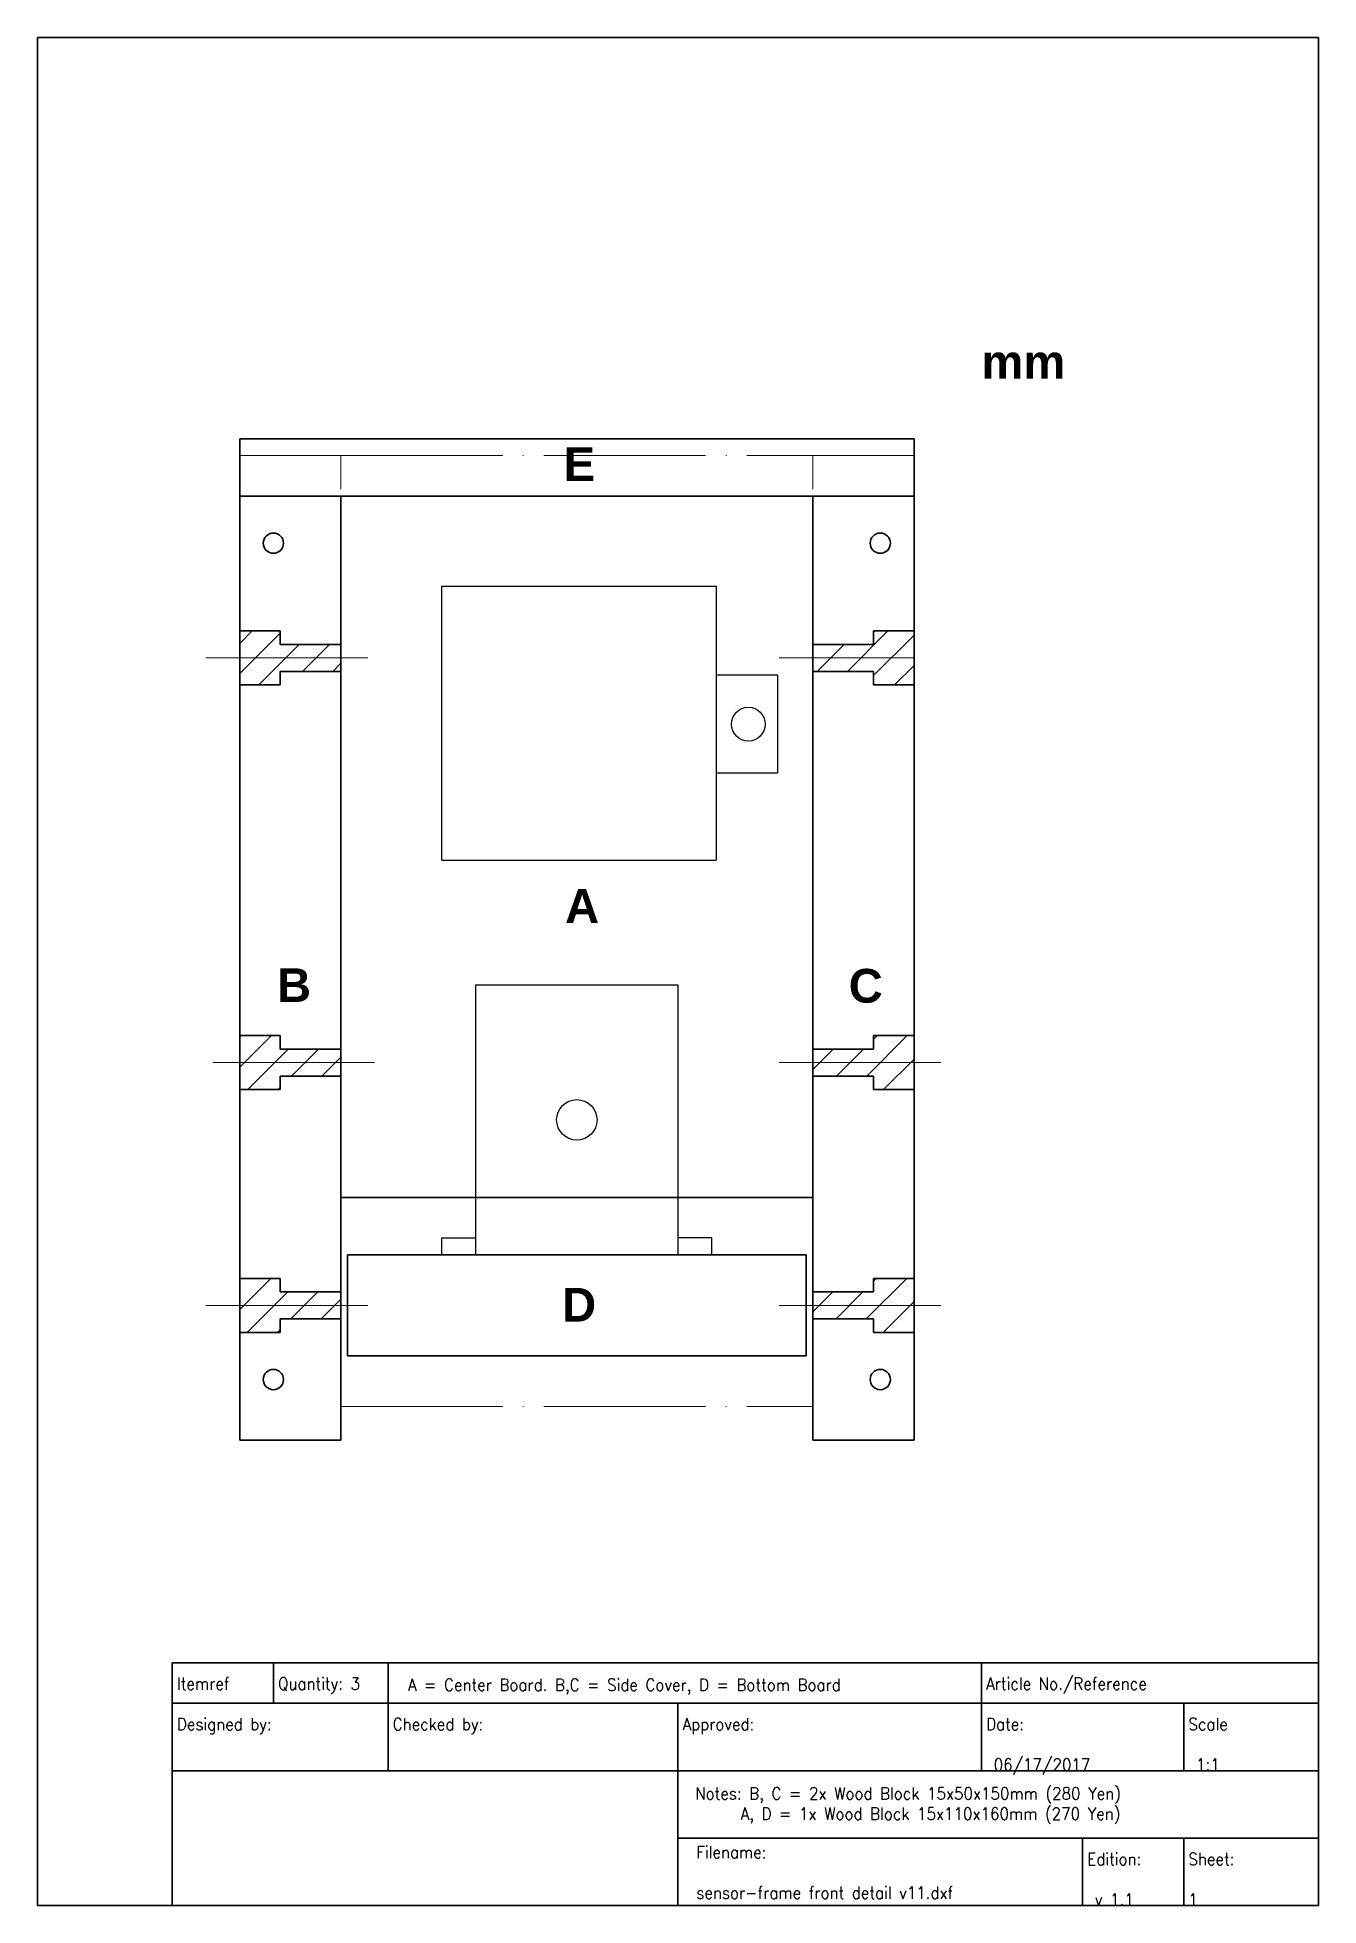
# Model space of a CAD drawing. Header units: millimetres. Extents: x 10 to 200, y 10 to 287.
import ezdxf

# ---------------------------------------------------------------- set-up
doc = ezdxf.new("R2010")
doc.units = ezdxf.units.MM
doc.linetypes.add('ACAD_ISO04W100', pattern=[30, 24, -3, 0, -3])
doc.layers.get('0').update_dxf_attribs({"color": 18, "lineweight": 25, "true_color": 0x000000})
for name, color, linetype, lineweight, true_color in [('0 ... Background', 18, 'Continuous', 35, 0x000000), ('0 ... Base', 18, 'Continuous', 35, 0x000000), ('0 ... Construction', 18, 'ACAD_ISO04W100', 9, 0x000000), ('0 ... Cut', 18, 'Continuous', 35, 0x000000), ('0 ... Numbering', 18, 'Continuous', 70, 0x000000), ('0 ... Waste', 18, 'Continuous', 9, 0x000000), ('board', 18, 'Continuous', 25, 0x000000)]:
    doc.layers.add(name, color=color, linetype=linetype, lineweight=lineweight, true_color=true_color)
doc.styles.add('textstyle11', font='Standard')
doc.styles.add('textstyle12', font='Standard')
doc.styles.add('textstyle13', font='Standard')
doc.styles.add('textstyle14', font='Standard')
doc.styles.add('textstyle15', font='Standard')
doc.styles.add('textstyle16', font='Standard')
doc.styles.add('textstyle17', font='Standard')
doc.styles.add('textstyle18', font='Standard')
doc.styles.add('textstyle19', font='Standard')
doc.styles.add('textstyle20', font='Standard')
doc.styles.add('textstyle21', font='Standard')
doc.styles.add('textstyle22', font='Standard')
doc.styles.add('textstyle23', font='Standard')
doc.styles.add('textstyle24', font='')
doc.styles.add('textstyle25', font='')
doc.styles.add('textstyle26', font='')
doc.styles.add('textstyle27', font='')
doc.styles.add('textstyle28', font='')
doc.styles.add('textstyle29', font='')
doc.styles.get('textstyle24').set_extended_font_data('Arial', bold=True)
doc.styles.get('textstyle25').set_extended_font_data('Arial', bold=True)
doc.styles.get('textstyle26').set_extended_font_data('Arial', bold=True)
doc.styles.get('textstyle27').set_extended_font_data('Arial', bold=True)
doc.styles.get('textstyle28').set_extended_font_data('Arial', bold=True)
doc.styles.get('textstyle29').set_extended_font_data('Arial', bold=True)
pattern_1 = [(405, (0, 0), (-2.245064, 2.245064), [])]

msp = doc.modelspace()

# ---------------------------------------------------------------- hatches: boundary and pattern name
at = {"layer": '0 ... Waste'}
h = msp.add_hatch(dxfattribs=at)
h.set_pattern_fill('LINE', color=256, angle=225, style=0, pattern_type=0)
h.set_pattern_definition(pattern_1)
h.paths.add_polyline_path([(46, 191), (40, 191), (40, 199), (46, 199), (46, 197), (55, 197), (55, 193), (46, 193)], flags=0)
h = msp.add_hatch(dxfattribs=at)
h.set_pattern_fill('LINE', color=256, angle=45, style=0, pattern_type=0)
h.paths.add_polyline_path([(134, 191), (140, 191), (140, 199), (134, 199), (134, 197), (125, 197), (125, 193), (134, 193)], flags=0)
h = msp.add_hatch(dxfattribs=at)
h.set_pattern_fill('LINE', color=256, angle=225, style=0, pattern_type=0)
h.set_pattern_definition(pattern_1)
h.paths.add_polyline_path([(46, 131), (40, 131), (40, 139), (46, 139), (46, 137), (55, 137), (55, 133), (46, 133)], flags=0)
h = msp.add_hatch(dxfattribs=at)
h.set_pattern_fill('LINE', color=256, angle=45, style=0, pattern_type=0)
h.paths.add_polyline_path([(134, 131), (140, 131), (140, 139), (134, 139), (134, 137), (125, 137), (125, 133), (134, 133)], flags=0)
h = msp.add_hatch(dxfattribs=at)
h.set_pattern_fill('LINE', color=256, angle=225, style=0, pattern_type=0)
h.set_pattern_definition(pattern_1)
h.paths.add_polyline_path([(46, 95), (40, 95), (40, 103), (46, 103), (46, 101), (55, 101), (55, 97), (46, 97)], flags=0)
h = msp.add_hatch(dxfattribs=at)
h.set_pattern_fill('LINE', color=256, angle=45, style=0, pattern_type=0)
h.paths.add_polyline_path([(134, 95), (140, 95), (140, 103), (134, 103), (134, 101), (125, 101), (125, 97), (134, 97)], flags=0)

# ---------------------------------------------------------------- linework, layer by layer
msp.add_line((125, 225), (125, 225))
at = {"layer": '0 ... Background', "linetype": 'Continuous'}
for p, q in [((200, 287), (10, 287)), ((10, 287), (10, 10)), ((200, 10), (200, 287)), ((30, 46), (200, 46)), ((30, 40), (30, 46)), ((45, 40), (45, 46)), ((62, 40), (62, 46)), ((150, 40), (150, 46)), ((30, 40), (200, 40)), ((30, 10), (30, 40)), ((62, 30), (62, 40)), ((105, 30), (105, 40)), ((150, 30), (150, 40)), ((180, 30), (180, 40)), ((30, 30), (200, 30)), ((105, 10), (105, 30)), ((105, 20), (200, 20)), ((165, 10), (165, 20)), ((180, 10), (180, 20)), ((105, 10), (105, 15)), ((10, 10), (200, 10))]:
    msp.add_line(p, q, dxfattribs=at)
at = {"layer": '0 ... Base'}
for p, q in [((40, 225), (40, 227.5)), ((40, 227.5), (140, 227.5)), ((140, 227.5), (140, 225)), ((40, 79), (40, 225)), ((140, 79), (140, 225)), ((40, 219), (55, 219)), ((125, 219), (55, 219)), ((55, 219), (55, 79)), ((125, 79), (125, 219)), ((125, 219), (140, 219)), ((40, 199), (46, 199)), ((46, 197), (46, 199)), ((46, 197), (55, 197)), ((55, 197), (55, 193)), ((134, 197), (125, 197)), ((125, 197), (125, 193)), ((134, 197), (134, 199)), ((140, 199), (134, 199)), ((46, 191), (46, 193)), ((55, 193), (46, 193)), ((125, 193), (134, 193)), ((134, 191), (134, 193)), ((46, 191), (40, 191)), ((134, 191), (140, 191)), ((40, 139), (46, 139)), ((46, 137), (46, 139)), ((134, 137), (134, 139)), ((140, 139), (134, 139)), ((46, 137), (55, 137)), ((55, 137), (55, 133)), ((134, 137), (125, 137)), ((125, 137), (125, 133)), ((46, 131), (46, 133)), ((55, 133), (46, 133)), ((125, 133), (134, 133)), ((134, 131), (134, 133)), ((46, 131), (40, 131)), ((134, 131), (140, 131)), ((56, 106.5), (124, 106.5)), ((56, 106.5), (56, 91.5)), ((124, 106.5), (124, 91.5)), ((40, 103), (46, 103)), ((46, 101), (46, 103)), ((134, 101), (134, 103)), ((140, 103), (134, 103)), ((46, 101), (55, 101)), ((55, 101), (55, 97)), ((134, 101), (125, 101)), ((125, 101), (125, 97)), ((46, 95), (46, 97)), ((55, 97), (46, 97)), ((125, 97), (134, 97)), ((134, 95), (134, 97)), ((46, 95), (40, 95)), ((134, 95), (140, 95)), ((56, 91.5), (124, 91.5)), ((40, 79), (55, 79)), ((125, 79), (140, 79))]:
    msp.add_line(p, q, dxfattribs=at)
at = {"layer": '0 ... Construction'}
for p, q in [((40, 225), (55, 225)), ((55, 220), (55, 225)), ((55, 225), (125, 225)), ((125, 220), (125, 225)), ((125, 225), (140, 225)), ((35, 195), (60, 195)), ((120, 195), (140, 195)), ((60, 135), (35, 135)), ((120, 135), (145, 135)), ((35, 99), (60, 99)), ((120, 99), (145, 99)), ((55, 84), (125, 84))]:
    msp.add_line(p, q, dxfattribs=at)
at = {"layer": '0 ... Cut'}
msp.add_line((55, 115), (125, 115), dxfattribs=at)
for centre in [(45, 212), (135, 212), (45, 88), (135, 88)]:
    msp.add_circle(centre, 1.5, dxfattribs=at)
at = {"layer": 'board'}
for p, q in [((70, 205.64), (110.64, 205.64)), ((70, 165), (70, 205.64)), ((110.64, 205.64), (110.64, 165)), ((110.79, 192.51), (119.79, 192.51)), ((119.77, 192.45), (119.77, 177.95)), ((110.77, 177.95), (119.77, 177.95)), ((70, 165), (110.64, 165)), ((75, 106.5), (75, 146.5)), ((75, 146.5), (105, 146.5)), ((105, 146.5), (105, 106.5)), ((70, 106.5), (70, 109)), ((70, 109), (75, 109)), ((110, 109), (105, 109)), ((110, 106.5), (110, 109)), ((75, 106.5), (70, 106.5)), ((105, 106.5), (75, 106.5)), ((105, 106.5), (110, 106.5))]:
    msp.add_line(p, q, dxfattribs=at)
for centre, radius in [((115.43, 185.17), 2.5), ((90, 126.5), 3), ((90, 126.5), 0)]:
    msp.add_circle(centre, radius, dxfattribs=at)

# ---------------------------------------------------------------- texts
at = {"layer": '0 ... Background', "linetype": 'Continuous', "lineweight": 25, "char_height": 1.8}
for s, insert, width, attachment_point, style in [('Itemref', (30.69, 43.81), 100, 1, 'textstyle11'), ('Quantity: 3', (45.69, 43.81), 100, 1, 'textstyle12'), ('A = Center Board. B,C = Side Cover, D = Bottom Board', (64.96, 41.29), 100, 7, 'textstyle13'), ('Article No./Reference', (150.69, 43.81), 100, 1, 'textstyle14'), ('Designed by:', (30.69, 37.81), 100, 1, 'textstyle15'), ('Checked by:', (62.69, 37.81), 100, 1, 'textstyle16'), ('Approved:\\P\\P', (105.69, 37.81), 100, 1, 'textstyle17'), ('Date:\\P\\P 06/17/2017', (150.69, 37.81), 100, 1, 'textstyle19'), ('Scale\\P\\P 1:1', (180.69, 37.81), 100, 1, 'textstyle20'), ('Notes:\\~B, C\\~= 2x Wood Block 15x50x150mm (280 Yen)\\P      A,\\~D = 1x Wood Block 15x110x160mm (270 Yen)\\P\\P', (107.55, 27.53), 200, 1, 'textstyle23'), ('Filename:\\P\\Psensor-frame front detail v11.dxf', (107.72, 18.82), 100, 1, 'textstyle18'), ('Edition:\\P\\P v 1.1', (165.69, 17.81), 100, 1, 'textstyle21'), ('Sheet:\\P\\P1', (180.69, 17.81), 100, 1, 'textstyle22')]:
    msp.add_mtext(s, dxfattribs=dict(at, insert=insert, width=width, attachment_point=attachment_point, style=style))
at = {"layer": '0 ... Base', "char_height": 5, "attachment_point": 1}
for s, insert, style in [('E', (88.04, 226.22), 'textstyle28'), ('A', (88.26, 160.71), 'textstyle24'), ('B', (45.55, 148.98), 'textstyle26'), ('C', (130.32, 148.88), 'textstyle25'), ('D', (87.82, 101.59), 'textstyle27')]:
    msp.add_mtext(s, dxfattribs=dict(at, insert=insert, style=style))
at = {"layer": '0 ... Numbering', "insert": (150.01, 241.41), "char_height": 5, "attachment_point": 1, "style": 'textstyle29'}
msp.add_mtext('mm', dxfattribs=at)

doc.saveas('drawing.dxf')
